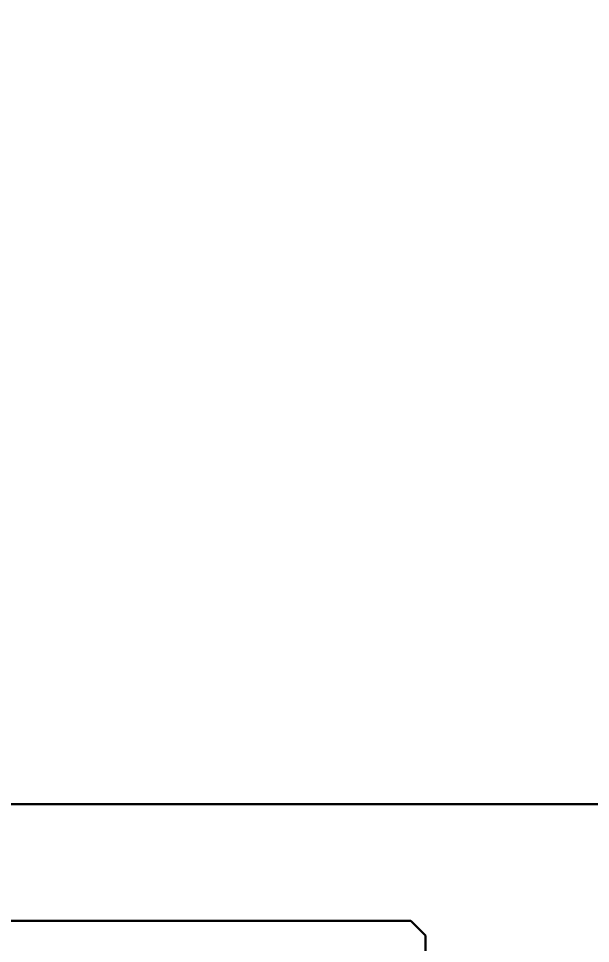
# Model space of a CAD drawing. Header units: millimetres. Extents: x 8 to 22425, y -1213 to 4973.
# Drawn here: x 2493.1 to 2688.7, y 1152.6 to 1469.3 of the extents above; entities that cross this region are included whole.
import ezdxf

# ---------------------------------------------------------------- set-up
doc = ezdxf.new("R2010")
doc.units = ezdxf.units.MM
doc.header["$PDSIZE"] = -1
doc.styles.get("Standard").update_dxf_attribs({"font": 'hyswlongfangsong.ttf'})
doc.dimstyles.new('ISO-25', dxfattribs={"dimscale": 25, "dimtxt": 3.5, "dimasz": 1.6, "dimexe": 1.25, "dimexo": 0.625, "dimtad": 1, "dimdec": 0, "dimzin": 9, "dimdsep": 46, "dimtxsty": 'Standard', "dimcen": 2.5, "dimadec": 0, "dimazin": 2, "dimtfac": 1, "dimtdec": 0, "dimtofl": 0, "dimtmove": 0, "dimatfit": 3, "dimfxl": 1, "dimarcsym": 0})

# ---------------------------------------------------------------- blocks, each defined once
blk = doc.blocks.new('*D152')
at = {"color": 0, "lineweight": -2, "transparency": 16777216}
blk.add_line((2450.69, 1005.88), (1713.38, 1005.88), dxfattribs=at)
blk.add_arc((2482.24, 1005.88), 737.61, 33.10748, 176.89252, dxfattribs=at)
at = {"color": 0, "transparency": 16777216}
for points in [[(3105.78, 1412.26), (3094.42, 1405.29), (3121.03, 1374.69)], [(1752.38, 1045.69), (1739.05, 1046.05), (1744.63, 1005.88)]]:
    blk.add_solid(points, dxfattribs=at)
at = {"layer": 'Defpoints', "color": 0, "transparency": 16777216}
for p in [(3996.92, 1880.38), (2610.33, 1732.29), (3006.19, 1308.38), (2466.32, 1005.88), (2482.24, 1005.88)]:
    blk.add_point(p, dxfattribs=at)
at = {"color": 0, "transparency": 16777216, "insert": (2216.04, 1757.1), "char_height": 87.5, "attachment_point": 5, "rotation": 19.5125}
blk.add_mtext('150°', dxfattribs=at)
blk = doc.blocks.new('*D154')
at = {"color": 0, "lineweight": -2, "transparency": 16777216}
for p, q in [((1471.02, 1400.45), (1881.36, 1240.34)), ((2482.24, 943.38), (2482.24, 1068.38)), ((2419.74, 1005.88), (2544.74, 1005.88))]:
    blk.add_line(p, q, dxfattribs=at)
at = {"color": 0, "transparency": 16777216}
blk.add_solid([(1883.79, 1246.55), (1878.94, 1234.13), (1918.63, 1225.8)], dxfattribs=at)
at = {"layer": 'Defpoints', "color": 0, "transparency": 16777216}
for p in [(1918.63, 1225.8), (2482.24, 1005.88)]:
    blk.add_point(p, dxfattribs=at)
at = {"color": 0, "transparency": 16777216, "insert": (1584.17, 1420.04), "char_height": 87.5, "attachment_point": 5, "rotation": 338.6848}
blk.add_mtext('R605', dxfattribs=at)

msp = doc.modelspace()

# ---------------------------------------------------------------- linework, layer by layer
at = {"color": 161, "lineweight": 30, "true_color": 0x67adff}
for p, q in [((2748.74, 1200.38), (2397.24, 1200.38)), ((2627.24, 1160.38), (2442.24, 1160.38)), ((2632.24, 1155.38), (2627.24, 1160.38)), ((2632.24, 936.38), (2632.24, 1155.38))]:
    msp.add_line(p, q, dxfattribs=at)
at = {"lineweight": 30}
msp.add_arc((2482.24, 1005.88), 605, 30, 330, dxfattribs=at)

# ---------------------------------------------------------------- dimensions: what is measured, and where the dimension line sits
dim = msp.add_angular_dim_2l(base=(2610.33, 1732.29), line1=((2482.24, 1005.88), (2466.32, 1005.88)), line2=((3006.19, 1308.38), (3996.92, 1880.38)), dimstyle='ISO-25')
dim.commit()
dim.dimension.update_dxf_attribs({"geometry": '*D152', "text_midpoint": (2235.87, 1701.13), "dimtype": 162})
dim = msp.add_radius_dim(center=(2482.24, 1005.88), mpoint=(1918.63, 1225.8), dimstyle='ISO-25')
dim.commit()
dim.dimension.update_dxf_attribs({"geometry": '*D154', "text_midpoint": (1562.58, 1364.72), "dimtype": 164})

doc.saveas('drawing.dxf')
